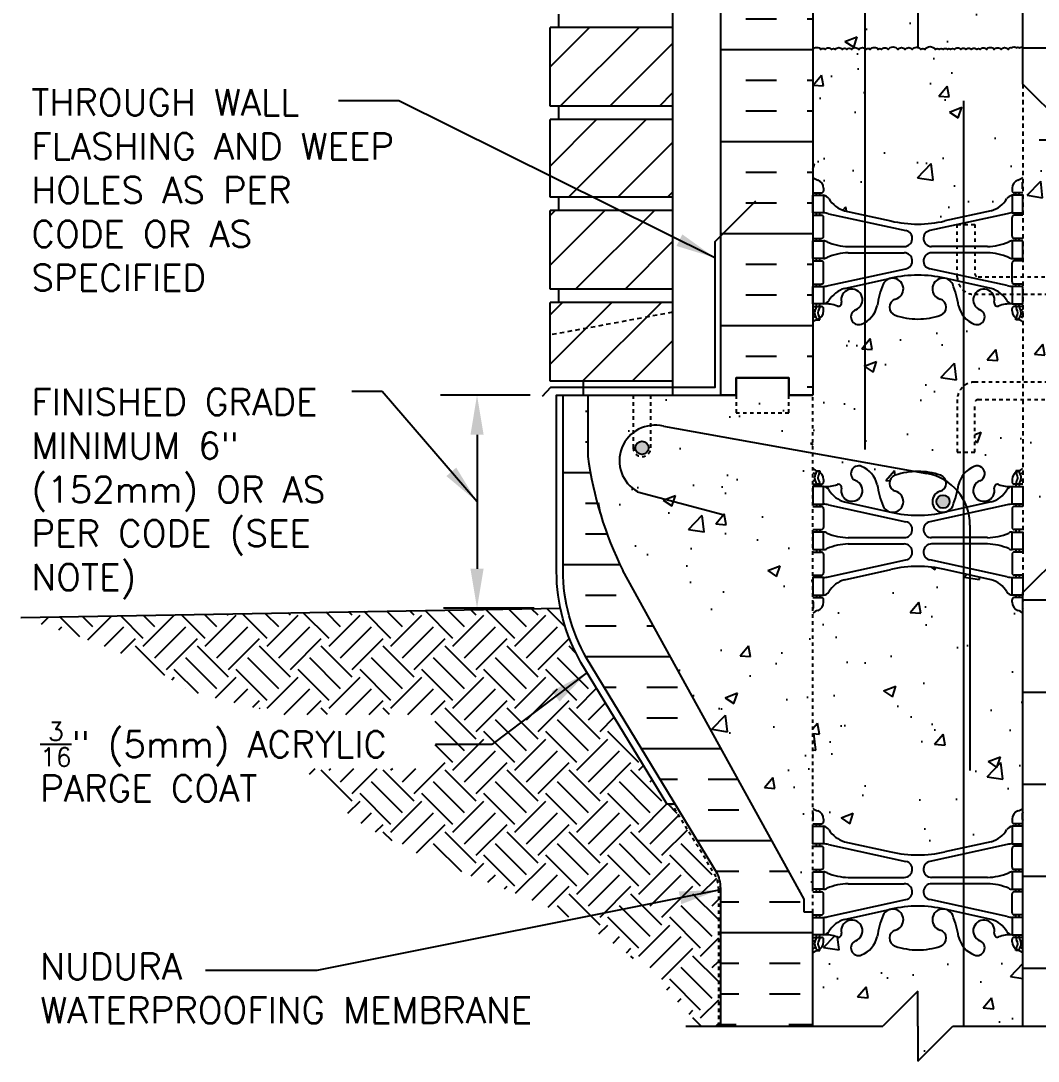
# Model space of a CAD drawing. Header units: inches. Extents: x 112.5 to 171.6, y -23.4 to 65.9.
# Drawn here: x 112.52 to 141.56, y 4.73 to 34.42 of the extents above; entities that cross this region are included whole.
import ezdxf

# ---------------------------------------------------------------- set-up
doc = ezdxf.new("R2010")
doc.units = ezdxf.units.IN
doc.header["$LTSCALE"] = 0.5
doc.header["$MEASUREMENT"] = 0
for name, pattern in [('DASHED2', [0.375, 0.25, -0.125]), ('DASHEDX2', [1.5, 1, -0.5]), ('HIDDEN2', [0.1875, 0.125, -0.0625])]:
    doc.linetypes.add(name, pattern=pattern)
for name, color, linetype in [('HATCH', 12, 'Continuous'), ('Hidden2', 12, 'HIDDEN2'), ('LINE15', 9, 'Continuous'), ('line25', 2, 'Continuous'), ('LINE3', 3, 'Continuous'), ('LINE50', 5, 'Continuous'), ('LINE9', 9, 'Continuous'), ('TEXT', 4, 'Continuous'), ('Web_Edge', 9, 'Continuous')]:
    doc.layers.add(name, color=color, linetype=linetype)
doc.styles.add('DIM', font='romans.shx', dxfattribs={"width": 0.7})
doc.styles.add('ROMANS', font='romans.shx', dxfattribs={"height": 1.125})
doc.dimstyles.new('ext_12', dxfattribs={"dimscale": 12, "dimtxt": 0.09375, "dimasz": 0.09375, "dimexe": 0.09375, "dimexo": 0.0625, "dimgap": 0.0625, "dimtad": 1, "dimdec": 1, "dimzin": 3, "dimdsep": 46, "dimlunit": 4, "dimtxsty": 'DIM', "dimcen": 0.09, "dimdle": 0.09375, "dimclrt": 4, "dimadec": 0, "dimazin": 0, "dimtfac": 1, "dimtdec": 1, "dimtmove": 2, "dimatfit": 3, "dimfxl": 1, "dimfrac": 2, "dimtolj": 1, "dimtzin": 0, "dimarcsym": 0})

msp = doc.modelspace()

# ---------------------------------------------------------------- hatches: boundary and pattern name
at = {"layer": 'HATCH', "linetype": 'Continuous'}
h = msp.add_hatch(dxfattribs=at)
h.set_pattern_fill('AR-CONC', color=256, scale=0.5)
h.paths.add_polyline_path([(138.121, 58.734), (138.121, 59.028), (137.121, 58.028), (135.121, 58.028), (135.121, 57.645, 0.064398), (135.231, 57.579), (135.321, 57.579), (135.321, 57.538, -0.249069), (135.431, 57.331), (135.431, 57.263, -0.414214), (135.369, 57.201), (135.321, 57.201), (135.321, 57.131), (135.426, 57.131, 0.10046), (135.82, 57.188, -0.601435), (135.94, 57.083, 2.182095), (136.35, 57.296, -1), (136.513, 57.704, -0.24438), (136.962, 57.184, 0.053157), (137.127, 56.569, 0.223253), (137.328, 56.405), (137.347, 56.4, 0.955472), (137.486, 56.994, -0.735593), (137.473, 57.452, -0.082755), (138.121, 57.56)])
h.paths.add_polyline_path([(137.59, 56.7, -1), (137.215, 56.7, -1)], flags=16)
h.paths.add_polyline_path([(140.921, 57.538), (140.921, 57.579), (141.011, 57.579, 0.064398), (141.121, 57.645), (141.121, 58.028), (139.121, 58.028), (138.596, 57.503, -0.022674), (138.77, 57.452, -0.735593), (138.757, 56.994, 0.955472), (138.896, 56.4), (138.915, 56.405, 0.223253), (139.115, 56.569, 0.053157), (139.281, 57.184, -0.24438), (139.73, 57.704, -1), (139.893, 57.296, 2.182095), (140.303, 57.083, -0.601435), (140.423, 57.188, 0.10046), (140.816, 57.131), (140.921, 57.131), (140.921, 57.201), (140.874, 57.201, -0.414214), (140.811, 57.263), (140.811, 57.331, -0.249069)])
h.paths.add_polyline_path([(141.121, 53.516, 0.082415), (140.978, 53.595, -0.317837), (140.811, 53.831), (140.811, 53.898, -0.414214), (140.874, 53.961), (140.921, 53.961), (140.921, 54.031), (140.816, 54.031, -0.188973), (140.661, 54.125, 0.196323), (140.211, 54.472), (138.89, 54.762, 0.057795), (138.121, 54.851), (138.121, 46.618, 0.057795), (138.89, 46.707), (140.211, 46.997, 0.196323), (140.661, 47.343, -0.188973), (140.816, 47.438), (140.921, 47.438), (140.921, 47.508), (140.874, 47.508, -0.414214), (140.811, 47.571), (140.811, 47.638, -0.317837), (140.978, 47.874, 0.082415), (141.121, 47.953)])
h.paths.add_polyline_path([(138.121, 54.851, 0.057795), (137.353, 54.762), (136.614, 54.6), (136.614, 46.869), (137.353, 46.707, 0.057795), (138.121, 46.618)])
h.paths.add_polyline_path([(136.614, 54.6), (136.031, 54.472, 0.196323), (135.582, 54.125, -0.188973), (135.426, 54.031), (135.321, 54.031), (135.321, 53.961), (135.369, 53.961, -0.414214), (135.431, 53.898), (135.431, 53.831, -0.317837), (135.265, 53.595, 0.082415), (135.121, 53.516), (135.121, 47.953, 0.082415), (135.265, 47.874, -0.317837), (135.431, 47.638), (135.431, 47.571, -0.414214), (135.369, 47.508), (135.321, 47.508), (135.321, 47.438), (135.426, 47.438, -0.188973), (135.582, 47.343, 0.196323), (136.031, 46.997), (136.614, 46.869)])
h.paths.add_polyline_path([(136.614, 43.814, -0.037748), (136.513, 43.765, -1), (136.35, 44.173, 2.182095), (135.94, 44.386, -0.601435), (135.82, 44.281, 0.10046), (135.426, 44.338), (135.321, 44.338), (135.321, 44.268), (135.369, 44.268, -0.414214), (135.431, 44.206), (135.431, 44.138, -0.249069), (135.321, 43.931), (135.321, 43.889), (135.231, 43.889, 0.064398), (135.121, 43.823), (135.121, 41.734), (135.121, 39.984), (136.614, 39.984)])
h.paths.add_polyline_path([(138.121, 43.909, -0.082755), (137.473, 44.017, -0.735593), (137.486, 44.475, 0.955472), (137.347, 45.069), (137.328, 45.064, 0.223253), (137.127, 44.899, 0.053157), (136.962, 44.285, -0.204743), (136.614, 43.814), (136.614, 39.984), (137.038, 39.984), (138.121, 39.984)])
h.paths.add_polyline_path([(141.121, 41.734), (141.121, 43.823, 0.064398), (141.011, 43.889), (140.921, 43.889), (140.921, 43.931, -0.249069), (140.811, 44.138), (140.811, 44.206, -0.414214), (140.874, 44.268), (140.921, 44.268), (140.921, 44.338), (140.816, 44.338, 0.10046), (140.423, 44.281, -0.601435), (140.303, 44.386, 2.182095), (139.893, 44.173, -1), (139.73, 43.765, -0.24438), (139.281, 44.285, 0.053157), (139.115, 44.899, 0.223253), (138.915, 45.064), (138.896, 45.069, 0.955472), (138.757, 44.475, -0.735593), (138.77, 44.017, -0.082755), (138.121, 43.909), (138.121, 39.56, -0.082755), (138.77, 39.452, -0.735593), (138.757, 38.994, 0.955472), (138.896, 38.4), (138.915, 38.405, 0.223253), (139.115, 38.569, 0.053157), (139.281, 39.184, -0.24438), (139.73, 39.704, -1), (139.893, 39.296, 2.182095), (140.303, 39.083, -0.601435), (140.423, 39.188, 0.10046), (140.816, 39.131), (140.921, 39.131), (140.921, 39.201), (140.874, 39.201, -0.414214), (140.811, 39.263), (140.811, 39.331, -0.249069), (140.921, 39.538), (140.921, 39.579), (141.011, 39.579, 0.064398), (141.121, 39.645)])
h.paths.add_polyline_path([(139.027, 38.7, -1), (138.652, 38.7, -1)], flags=16)
h.paths.add_polyline_path([(138.121, 39.984), (137.038, 39.984), (136.614, 39.984), (136.614, 39.655, -0.204743), (136.962, 39.184, 0.053157), (137.127, 38.569, 1.553132), (137.486, 38.994, -0.735593), (137.473, 39.452, -0.082755), (138.121, 39.56)])
h.paths.add_polyline_path([(136.513, 39.704, -0.037748), (136.614, 39.655), (136.614, 39.984), (135.121, 39.984), (135.121, 39.645, 0.064398), (135.231, 39.579), (135.321, 39.579), (135.321, 39.538, -0.249069), (135.431, 39.331), (135.431, 39.263, -0.414214), (135.369, 39.201), (135.321, 39.201), (135.321, 39.131), (135.426, 39.131, 0.10046), (135.82, 39.188, -0.601435), (135.94, 39.083, 2.182095), (136.35, 39.296, -1)])
h.paths.add_polyline_path([(136.614, 36.6), (136.031, 36.472, 0.196323), (135.582, 36.125, -0.188973), (135.426, 36.031), (135.321, 36.031), (135.321, 35.961), (135.369, 35.961, -0.414214), (135.431, 35.898), (135.431, 35.831, -0.317837), (135.265, 35.595, 0.082415), (135.121, 35.516), (135.121, 33.6, -0.520567), (135.352, 33.6, -0.520567), (135.473, 33.6, -0.520567), (135.657, 33.6, -0.520567), (135.761, 33.6, -0.520567), (135.971, 33.6, -0.520567), (136.097, 33.6, -0.520567), (136.223, 33.6, -0.520567), (136.433, 33.6, -0.421442), (136.614, 33.63)])
h.paths.add_polyline_path([(138.121, 36.851, 0.057795), (137.353, 36.762), (136.614, 36.6), (136.614, 33.63, -0.081291), (136.643, 33.6, -0.520567), (136.764, 33.6, -0.520567), (136.989, 33.6, -0.520567), (137.084, 33.6, -0.520567), (137.272, 33.6, -0.520567), (137.551, 33.6, -0.520567), (137.76, 33.6, -0.520567), (137.96, 33.6, -0.314246), (138.121, 33.659)])
h.paths.add_polyline_path([(141.121, 35.516, 0.082415), (140.978, 35.595, -0.317837), (140.811, 35.831), (140.811, 35.898, -0.414214), (140.874, 35.961), (140.921, 35.961), (140.921, 36.031), (140.816, 36.031, -0.188973), (140.661, 36.125, 0.196323), (140.211, 36.472), (138.89, 36.762, 0.057795), (138.121, 36.851), (138.121, 33.659, -0.177315), (138.206, 33.6, -0.520567), (138.316, 33.6, -0.520567), (138.623, 33.6, -0.520567), (138.728, 33.6, -0.520567), (138.843, 33.6, -0.520567), (138.964, 33.6, -0.520567), (139.053, 33.6, -0.520567), (139.168, 33.6, -0.520567), (139.347, 33.6, -0.520567), (139.494, 33.6, -0.520567), (139.646, 33.6, -0.520567), (139.803, 33.6, -0.520567), (139.903, 33.6, -0.520567), (140.081, 33.6, -0.520567), (140.302, 33.6, -0.520567), (140.496, 33.6, -0.520567), (140.7, 33.6, -0.520567), (140.8, 33.642, -0.520567), (140.931, 33.642, -0.520567), (141.02, 33.642, -0.439264), (141.121, 33.642)])
h.paths.add_polyline_path([(141.121, 33.642, 0.439264), (141.02, 33.642, 0.520567), (140.931, 33.642, 0.520567), (140.8, 33.642, 0.520567), (140.7, 33.6, 0.520567), (140.496, 33.6, 0.520567), (140.302, 33.6, 0.520567), (140.081, 33.6, 0.520567), (139.903, 33.6, 0.520567), (139.803, 33.6, 0.520567), (139.646, 33.6, 0.520567), (139.494, 33.6, 0.520567), (139.347, 33.6, 0.520567), (139.168, 33.6, 0.520567), (139.053, 33.6, 0.520567), (138.964, 33.6, 0.520567), (138.843, 33.6, 0.520567), (138.728, 33.6, 0.520567), (138.623, 33.6, 0.520567), (138.316, 33.6, 0.520567), (138.206, 33.6, 0.177315), (138.121, 33.659, 0.314246), (137.96, 33.6, 0.520567), (137.76, 33.6, 0.520567), (137.551, 33.6, 0.520567), (137.272, 33.6, 0.520567), (137.084, 33.6, 0.520567), (136.989, 33.6, 0.520567), (136.764, 33.6, 0.520567), (136.643, 33.6, 0.081291), (136.614, 33.63), (136.614, 28.869), (137.353, 28.707, 0.057795), (138.121, 28.618, 0.057795), (138.89, 28.707), (140.211, 28.997, 0.196323), (140.661, 29.343, -0.188973), (140.816, 29.438), (140.921, 29.438), (140.921, 29.508), (140.874, 29.508, -0.414214), (140.811, 29.571), (140.811, 29.638, -0.317837), (140.978, 29.874, 0.082415), (141.121, 29.953), (141.121, 32.609)])
h.paths.add_polyline_path([(136.614, 33.63, 0.421442), (136.433, 33.6, 0.520567), (136.223, 33.6, 0.520567), (136.097, 33.6, 0.520567), (135.971, 33.6, 0.520567), (135.761, 33.6, 0.520567), (135.657, 33.6, 0.520567), (135.473, 33.6, 0.520567), (135.352, 33.6, 0.520567), (135.121, 33.6), (135.121, 29.953, 0.082415), (135.265, 29.874, -0.317837), (135.431, 29.638), (135.431, 29.571, -0.414214), (135.369, 29.508), (135.321, 29.508), (135.321, 29.438), (135.426, 29.438, -0.188973), (135.582, 29.343, 0.196323), (136.031, 28.997), (136.614, 28.869)])
h.paths.add_polyline_path([(136.513, 25.765, -1), (136.35, 26.173, 2.182095), (135.94, 26.386, -0.601435), (135.82, 26.281, 0.10046), (135.426, 26.338), (135.321, 26.338), (135.321, 26.268), (135.369, 26.268, -0.414214), (135.431, 26.206), (135.431, 26.138, -0.249069), (135.321, 25.931), (135.321, 25.889), (135.231, 25.889, 0.064398), (135.121, 25.823), (135.121, 23.734), (135.121, 22.087), (138.078, 21.559, -0.005438), (138.121, 21.56, -0.082755), (138.77, 21.452, -0.246308), (138.923, 21.29, -0.072185), (139.248, 21.006, 0.015033), (139.281, 21.184, -0.110434), (139.423, 21.476), (139.423, 22.109), (139.246, 22.109), (139.246, 23.609, -0.220411), (139.423, 23.991), (139.423, 25.993, -0.110434), (139.281, 26.285, 0.053157), (139.115, 26.899, 0.223253), (138.915, 27.064), (138.896, 27.069, 0.955472), (138.757, 26.475, -0.735593), (138.77, 26.017, -0.082755), (138.121, 25.909, -0.082755), (137.473, 26.017, -0.735593), (137.486, 26.475, 0.955472), (137.347, 27.069), (137.328, 27.064, 0.223253), (137.127, 26.899, 0.053157), (136.962, 26.285, -0.24438)])
h.paths.add_polyline_path([(141.121, 25.823, 0.064398), (141.011, 25.889), (140.921, 25.889), (140.921, 25.931, -0.249069), (140.811, 26.138), (140.811, 26.206, -0.414214), (140.874, 26.268), (140.921, 26.268), (140.921, 26.338), (140.816, 26.338, 0.10046), (140.423, 26.281, -0.601435), (140.303, 26.386, 0.191974), (140.27, 26.609), (139.743, 26.609, 0.45754), (139.893, 26.173, -1), (139.73, 25.765, -0.130426), (139.423, 25.993), (139.423, 23.991, -0.177589), (139.746, 24.109), (141.121, 24.109)])
h.paths.add_polyline_path([(141.121, 23.609), (139.846, 23.609, 0.414214), (139.746, 23.509), (139.746, 22.109), (139.423, 22.109), (139.423, 21.476, -0.130426), (139.73, 21.704, -1), (139.893, 21.296, 2.182095), (140.303, 21.083, -0.601435), (140.423, 21.188, 0.10046), (140.816, 21.131), (140.921, 21.131), (140.921, 21.201), (140.874, 21.201, -0.414214), (140.811, 21.263), (140.811, 21.331, -0.249069), (140.921, 21.538), (140.921, 21.579), (141.011, 21.579, 0.064398), (141.121, 21.645)])
h.paths.add_polyline_path([(139.248, 21.006, 0.072185), (138.923, 21.29, -0.414233), (138.757, 20.994, 0.955472), (138.896, 20.4), (138.915, 20.405, 0.223253), (139.115, 20.569, 0.038093)])
h.paths.add_polyline_path([(139.027, 20.7, -1), (138.652, 20.7, -1)], flags=16)
h.paths.add_polyline_path([(137.473, 21.452, -0.077283), (138.078, 21.559), (135.121, 22.087), (135.121, 21.645, 0.064398), (135.231, 21.579), (135.321, 21.579), (135.321, 21.538, -0.249069), (135.431, 21.331), (135.431, 21.263, -0.414214), (135.369, 21.201), (135.321, 21.201), (135.321, 21.131), (135.426, 21.131, 0.10046), (135.82, 21.188, -0.601435), (135.94, 21.083, 2.182095), (136.35, 21.296, -1), (136.513, 21.704, -0.24438), (136.962, 21.184, 0.053157), (137.127, 20.569, 0.223253), (137.328, 20.405), (137.347, 20.4, 0.955472), (137.486, 20.994, -0.735593)])
h.paths.add_polyline_path([(139.423, 18.645), (138.89, 18.762, 0.057795), (138.121, 18.851, 0.057795), (137.353, 18.762), (136.031, 18.472, 0.196323), (135.582, 18.125, -0.188973), (135.426, 18.031), (135.321, 18.031), (135.321, 17.961), (135.369, 17.961, -0.414214), (135.431, 17.898), (135.431, 17.831, -0.317837), (135.265, 17.595, 0.082415), (135.121, 17.516), (135.121, 11.953, 0.082415), (135.265, 11.874, -0.317837), (135.431, 11.638), (135.431, 11.571, -0.414214), (135.369, 11.508), (135.321, 11.508), (135.321, 11.438), (135.426, 11.438, -0.188973), (135.582, 11.343, 0.196323), (136.031, 10.997), (137.353, 10.707, 0.057795), (138.121, 10.618, 0.057795), (138.89, 10.707), (139.423, 10.824)])
h.paths.add_polyline_path([(141.121, 17.516, 0.082415), (140.978, 17.595, -0.317837), (140.811, 17.831), (140.811, 17.898, -0.414214), (140.874, 17.961), (140.921, 17.961), (140.921, 18.031), (140.816, 18.031, -0.188973), (140.661, 18.125, 0.196323), (140.211, 18.472), (139.423, 18.645), (139.423, 10.824), (140.211, 10.997, 0.196323), (140.661, 11.343, -0.188973), (140.816, 11.438), (140.921, 11.438), (140.921, 11.508), (140.874, 11.508, -0.414214), (140.811, 11.571), (140.811, 11.638, -0.317837), (140.978, 11.874, 0.082415), (141.121, 11.953)])
h.paths.add_polyline_path([(139.423, 7.993, -0.110434), (139.281, 8.285, 0.053157), (139.115, 8.899, 0.223253), (138.915, 9.064), (138.896, 9.069, 0.955472), (138.757, 8.475, -0.735593), (138.77, 8.017, -0.082755), (138.121, 7.909, -0.082755), (137.473, 8.017, -0.735593), (137.486, 8.475, 0.955472), (137.347, 9.069), (137.328, 9.064, 0.223253), (137.127, 8.899, 0.053157), (136.962, 8.285, -0.24438), (136.513, 7.765, -1), (136.35, 8.173, 2.182095), (135.94, 8.386, -0.601435), (135.82, 8.281, 0.10046), (135.426, 8.338), (135.321, 8.338), (135.321, 8.268), (135.369, 8.268, -0.414214), (135.431, 8.206), (135.431, 8.138, -0.249069), (135.321, 7.931), (135.321, 7.889), (135.231, 7.889, 0.064398), (135.121, 7.823), (135.121, 5.734), (137.121, 5.734), (138.121, 6.734), (138.121, 5.734), (138.121, 4.734), (139.121, 5.734), (139.423, 5.734)])
h.paths.add_polyline_path([(141.121, 7.823, 0.064398), (141.011, 7.889), (140.921, 7.889), (140.921, 7.931, -0.249069), (140.811, 8.138), (140.811, 8.206, -0.414214), (140.874, 8.268), (140.921, 8.268), (140.921, 8.338), (140.816, 8.338, 0.10046), (140.423, 8.281, -0.601435), (140.303, 8.386, 2.182095), (139.893, 8.173, -1), (139.73, 7.765, -0.130426), (139.423, 7.993), (139.423, 5.734), (141.121, 5.734)])
at = {"layer": 'HATCH'}
h = msp.add_hatch(dxfattribs=at)
h.set_pattern_fill('INSUL', color=256, scale=7, style=0)
h.set_pattern_definition([(0, (-2791.0402, -373.275), (0, 2.625), []), (0, (-2791.0402, -372.4), (0, 2.625), [0.875, -0.875]), (0, (-2791.0402, -371.525), (0, 2.625), [0.875, -0.875])])
h.paths.add_polyline_path([(132.496, 23.734), (132.934, 23.734), (132.934, 24.234), (134.434, 24.234), (134.434, 23.734), (135.121, 23.734), (135.121, 41.734), (134.434, 41.734), (134.434, 42.234), (132.934, 42.234), (132.934, 41.734), (132.496, 41.734)])
h = msp.add_hatch(dxfattribs=at)
h.set_pattern_fill('INSUL', color=256, scale=7, style=0)
h.set_pattern_definition([(0, (21.2317, -8.359), (0, 2.625), []), (0, (21.2317, -7.484), (0, 2.625), [0.875, -0.875]), (0, (21.2317, -6.609), (0, 2.625), [0.875, -0.875])])
h.paths.add_polyline_path([(143.746, 41.734), (143.309, 41.734), (143.309, 41.234), (141.809, 41.234), (141.809, 41.734), (141.121, 41.734), (141.121, 31.484), (143.746, 28.859), (143.746, 29.984)])
h.paths.add_polyline_path([(143.746, 20.734), (141.121, 18.109), (141.121, 5.734), (143.746, 5.734)])
h = msp.add_hatch(dxfattribs=at)
h.set_pattern_fill('AR-CONC', color=256, scale=0.5, style=0)
h.set_pattern_definition([(50, (7.6974, -129.9048), (3.5863, -0.31376), [0.375, -4.125]), (355, (7.6974, -129.9048), (-0.693757, 3.76096), [0.3, -3.3]), (100.4514, (7.9962, -129.931), (2.892547, 3.4472), [0.3187, -3.50571]), (46.1842, (7.6974, -128.905), (5.336205, -0.827595), [0.5625, -6.1875]), (96.6356, (8.142, -128.974), (4.67331, 4.87059), [0.47805, -5.25856]), (351.1842, (7.6974, -128.905), (4.67331, 4.8706), [0.45, -4.95]), (21, (8.1974, -129.1548), (2.984535, -2.013094), [0.375, -4.125]), (326, (8.1974, -129.1548), (1.216577, 3.62575), [0.3, -3.3]), (71.4514, (8.446, -129.3226), (4.201113, 1.61265), [0.3187, -3.50571]), (37.5, (7.6974, -129.9048), (0.060799, 1.664469), [0, -3.26, 0, -3.35, 0, -3.3125]), (7.5, (7.6974, -129.9048), (1.315348, 1.972059), [0, -1.91, 0, -3.185, 0, -1.2625]), (327.5, (6.5824, -129.9048), (2.669112, -0.112774), [0, -1.25, 0, -3.9, 0, -5.175]), (317.5, (6.0824, -129.9048), (2.91593, 0.500525), [0, -1.625, 0, -2.59, 0, -3.675])])
h.paths.add_polyline_path([(143.746, 27.422), (141.121, 27.422), (141.121, 23.297), (143.746, 23.297)])
h.paths.add_polyline_path([(143.746, 21.859), (143.746, 22.797), (141.121, 22.797), (141.121, 19.234)])
h.paths.add_polyline_path([(141.121, 31.484), (141.121, 27.922), (143.746, 27.922), (143.746, 28.859)])
h = msp.add_hatch(dxfattribs=at)
h.set_pattern_fill('INSUL', color=256, scale=7, style=0)
h.set_pattern_definition([(0, (-2867.3693, -416.8478), (0, 2.625), []), (0, (-2867.3693, -415.9728), (0, 2.625), [0.875, -0.875]), (0, (-2867.3693, -415.0978), (0, 2.625), [0.875, -0.875])])
h.paths.add_polyline_path([(129.696, 18.734, -0.079579), (128.696, 21.984), (128.696, 23.734), (127.996, 23.734), (127.996, 18.734, 0.131652), (128.666, 16.234), (132.404, 10.084, -0.10438), (132.496, 9.609), (132.496, 5.734), (132.934, 5.734), (132.934, 6.234), (134.434, 6.234), (134.434, 5.734), (135.121, 5.734), (135.121, 8.984), (134.871, 8.984), (134.871, 9.359)])
h = msp.add_hatch(dxfattribs=at)
h.set_pattern_fill('AR-CONC', color=256, scale=0.5, style=0)
h.set_pattern_definition([(50, (-2867.3693, -416.8478), (3.586301, -0.3137607), [0.375, -4.125]), (355, (-2867.3693, -416.848), (-0.6937567, 3.7609607), [0.3, -3.3]), (100.4514, (-2867.0705, -416.874), (2.892547, 3.4471977), [0.318701, -3.5057106]), (46.1842, (-2867.3693, -415.848), (5.336205, -0.827595), [0.5625, -6.1875]), (96.6356, (-2866.9247, -415.917), (4.6733135, 4.870589), [0.478051, -5.258565]), (351.1842, (-2867.3693, -415.848), (4.67331, 4.870593), [0.45, -4.95]), (21, (-2866.8693, -416.0978), (2.9845353, -2.0130945), [0.375, -4.125]), (326, (-2866.8693, -416.098), (1.2165767, 3.6257502), [0.3, -3.3]), (71.4514, (-2866.6206, -416.2656), (4.201113, 1.6126525), [0.318701, -3.5057106]), (37.5, (-2867.3693, -416.8478), (0.0607993, 1.66446927), [0, -3.26, 0, -3.35, 0, -3.3125]), (7.5, (-2867.3693, -416.8478), (1.3153477, 1.9720586), [0, -1.91, 0, -3.185, 0, -1.2625]), (327.5, (-2868.4843, -416.8478), (2.6691122, -0.11277436), [0, -1.25, 0, -3.9, 0, -5.175]), (317.5, (-2868.9843, -416.8478), (2.9159308, 0.500525), [0, -1.625, 0, -2.59, 0, -3.675])])
h.paths.add_polyline_path([(134.871, 9.359), (134.871, 8.984), (135.121, 8.984), (135.121, 23.734), (130.496, 23.734), (130.496, 22.234, -1), (129.996, 22.234), (129.996, 23.734), (128.696, 23.734), (128.696, 21.984, 0.079579), (129.696, 18.734)])
h = msp.add_hatch(dxfattribs=at)
h.set_pattern_fill('EARTH', color=256, scale=5, angle=45, style=0)
edge = h.paths.add_edge_path()
edge.add_spline(control_points=[(120.625, 13.087), (121.545, 11.97), (124.262, 10.078), (128.79, 9.233), (131.231, 6.481), (131.894, 5.734)], knot_values=[0, 0, 0, 0, 1.96074, 9.898371, 12.854753, 12.854753, 12.854753, 12.854753], degree=3, periodic=0)
edge.add_line((131.894, 5.734), (132.436, 5.734))
edge.add_line((132.436, 5.734), (132.436, 9.617))
edge.add_arc((131.484, 9.634), 0.952, 358.9548, 381.9741)
edge.add_line((132.367, 9.991), (131.099, 12.077))
edge.add_line((131.099, 12.077), (130.956, 12.077))
edge.add_line((130.956, 12.077), (128.505, 16.109))
edge.add_arc((132.996, 18.705), 5.187, 191.6439, 210.0236, ccw=False)
edge.add_line((127.916, 17.658), (112.516, 17.389))
edge.add_spline(control_points=[(112.516, 17.389), (113.791, 16.989), (115.491, 16.455), (116.971, 15.532), (117.331, 15.285)], knot_values=[17.541452, 17.541452, 17.541452, 17.541452, 21.506195, 22.826916, 22.826916, 22.826916, 22.826916], degree=3, periodic=0)
edge.add_line((117.331, 15.285), (119.987, 14.627))
edge.add_line((119.987, 14.627), (124.347, 14.627))
edge.add_line((124.347, 14.627), (124.347, 13.087))
edge.add_line((124.347, 13.087), (120.625, 13.087))
at = {"layer": 'LINE3'}
for points in [[(130.434, 22.234, 1), (130.059, 22.234, 1)], [(139.027, 20.7, 1), (138.652, 20.7, 1)]]:
    msp.add_hatch(color=256, dxfattribs=at).paths.add_polyline_path(points)

# ---------------------------------------------------------------- linework, layer by layer
at = {"layer": 'HATCH'}
for p, q in [((127.621, 33.102), (128.749, 34.23)), ((127.913, 31.98), (130.163, 34.23)), ((129.327, 31.98), (131.121, 33.774)), ((130.742, 31.98), (131.121, 32.36)), ((127.621, 30.274), (128.952, 31.605)), ((128.146, 29.384), (130.367, 31.605)), ((129.561, 29.384), (131.121, 30.945)), ((130.975, 29.384), (131.121, 29.531)), ((127.621, 28.86), (127.771, 29.009)), ((127.621, 27.445), (129.186, 29.009)), ((128.35, 26.759), (130.6, 29.009)), ((129.764, 26.759), (131.121, 28.117)), ((127.621, 26.031), (127.975, 26.384)), ((127.621, 24.617), (129.389, 26.384)), ((128.553, 24.134), (130.803, 26.384)), ((129.967, 24.134), (131.121, 25.288)), ((131.252, 11.805), (130.981, 12.077))]:
    msp.add_line(p, q, dxfattribs=at)
msp.add_lwpolyline([(135.121, 33.6, -0.520567), (135.352, 33.6, -0.520567), (135.473, 33.6, -0.520567), (135.657, 33.6, -0.520567), (135.761, 33.6, -0.520567), (135.971, 33.6, -0.520567), (136.097, 33.6, -0.520567), (136.223, 33.6, -0.520567), (136.433, 33.6, -0.520567), (136.643, 33.6, -0.520567), (136.764, 33.6, -0.520567), (136.989, 33.6, -0.520567), (137.084, 33.6, -0.520567), (137.272, 33.6, -0.520567), (137.551, 33.6, -0.520567), (137.76, 33.6, -0.520567), (137.96, 33.6, -0.520567), (138.206, 33.6, -0.520567), (138.316, 33.6, -0.520567), (138.623, 33.6, -0.520567), (138.728, 33.6, -0.520567), (138.843, 33.6, -0.520567), (138.964, 33.6, -0.520567), (139.053, 33.6, -0.520567), (139.168, 33.6, -0.520567), (139.347, 33.6, -0.520567), (139.494, 33.6, -0.520567), (139.646, 33.6, -0.520567), (139.803, 33.6, -0.520567), (139.903, 33.6, -0.520567), (140.081, 33.6, -0.520567), (140.302, 33.6, -0.520567), (140.496, 33.6, -0.520567), (140.7, 33.6, -0.520567), (140.8, 33.642, -0.520567), (140.931, 33.642, -0.520567), (141.02, 33.642, -0.439264), (141.121, 33.642)], format="xyb", dxfattribs=at)
at = {"layer": 'Hidden2'}
for p, q in [((128.696, 23.734), (129.996, 23.734)), ((129.996, 23.734), (129.996, 22.234)), ((130.496, 22.234), (130.496, 23.734)), ((130.496, 23.734), (132.496, 23.734)), ((135.121, 8.984), (135.121, 23.734))]:
    msp.add_line(p, q, dxfattribs=at)
at = {"layer": 'Hidden2', "color": 9}
for p, q in [((128.696, 23.734), (129.996, 23.734)), ((130.496, 23.734), (132.496, 23.734))]:
    msp.add_line(p, q, dxfattribs=at)
at = {"layer": 'Hidden2'}
msp.add_lwpolyline([(132.496, 23.734), (132.934, 23.734), (132.934, 24.234), (134.434, 24.234), (134.434, 23.734), (135.121, 23.734)], dxfattribs=at)
msp.add_arc((130.246, 22.234), 0.25, 180, 0, dxfattribs=at)
at = {"layer": 'LINE15', "linetype": 'HIDDEN2'}
for points in [[(145.246, 26.609), (139.746, 26.609, -0.414214), (139.246, 27.109), (139.246, 28.609), (139.746, 28.609), (139.746, 27.209, 0.414214), (139.846, 27.109), (145.246, 27.109)], [(145.246, 24.109), (139.746, 24.109, 0.414214), (139.246, 23.609), (139.246, 22.109), (139.746, 22.109), (139.746, 23.509, -0.414214), (139.846, 23.609), (145.246, 23.609)]]:
    msp.add_lwpolyline(points, format="xyb", dxfattribs=at)
at = {"layer": 'line25'}
for p, q in [((131.121, 58.028), (131.121, 23.759)), ((135.121, 41.734), (135.121, 23.734)), ((141.121, 32.609), (141.121, 41.734)), ((127.871, 34.23), (127.871, 34.605)), ((127.621, 31.98), (127.621, 34.23)), ((131.121, 34.23), (127.621, 34.23)), ((143.746, 29.984), (141.121, 32.609)), ((131.121, 31.98), (127.621, 31.98)), ((127.871, 31.605), (127.871, 31.98)), ((127.621, 29.384), (127.621, 31.605)), ((131.121, 31.605), (127.621, 31.605)), ((131.121, 29.384), (127.621, 29.384)), ((127.871, 29.009), (127.871, 29.384)), ((127.621, 26.759), (127.621, 29.009)), ((131.121, 29.009), (127.621, 29.009)), ((131.121, 26.759), (127.621, 26.759)), ((127.871, 26.384), (127.871, 26.759)), ((127.621, 24.134), (127.621, 26.384)), ((131.121, 26.384), (127.621, 26.384)), ((131.121, 24.134), (127.621, 24.134)), ((128.571, 24.134), (128.571, 23.759)), ((128.696, 23.734), (128.696, 21.984)), ((143.746, 20.734), (141.121, 18.109)), ((134.871, 9.359), (129.696, 18.734)), ((141.121, 5.734), (141.121, 18.109)), ((134.871, 8.984), (134.871, 9.359)), ((135.121, 8.984), (134.871, 8.984)), ((135.121, 5.734), (135.121, 8.984))]:
    msp.add_line(p, q, dxfattribs=at)
msp.add_arc((139.342, 23.481), 10.75, 188.0028, 206.2026, dxfattribs=at)
at = {"layer": 'LINE3'}
for p, q in [((138.121, 58.734), (138.121, 33.659)), ((136.614, 22.185), (136.614, 56.072)), ((139.423, 32.138), (139.423, 5.734)), ((130.857, 22.849), (138.38, 21.506)), ((130.12, 20.983), (132.553, 20.331)), ((139.609, 20.03), (139.609, 13.03))]:
    msp.add_line(p, q, dxfattribs=at)
for centre in [(130.246, 22.234), (138.84, 20.7)]:
    msp.add_circle(centre, 0.188, dxfattribs=at)
for centre, radius, start, end in [((130.615, 21.866), 1.012, 76.184, 240.6907), ((138.109, 20.03), 1.5, 360, 79.5785)]:
    msp.add_arc(centre, radius, start, end, dxfattribs=at)
at = {"layer": 'LINE50'}
for p, q in [((132.496, 23.734), (132.496, 41.734)), ((112.516, 17.389), (127.916, 17.658))]:
    msp.add_line(p, q, dxfattribs=at)
for points in [[(132.496, 23.734), (132.934, 23.734), (132.934, 24.234), (134.434, 24.234), (134.434, 23.734), (135.121, 23.734)], [(135.121, 23.734), (134.434, 23.734), (134.434, 24.234), (132.934, 24.234), (132.934, 23.734), (132.496, 23.734)]]:
    msp.add_lwpolyline(points, dxfattribs=at)
msp.add_lwpolyline([(132.496, 5.734), (132.496, 9.609, 0.10438), (132.404, 10.084), (128.666, 16.234, -0.131652), (127.996, 18.734), (127.996, 23.734), (128.696, 23.734)], format="xyb", dxfattribs=at)
at = {"layer": 'LINE9', "linetype": 'DASHED2'}
for p, q in [((141.121, 32.609), (141.121, 18.109)), ((131.121, 26.1), (127.621, 25.452))]:
    msp.add_line(p, q, dxfattribs=at)
at = {"layer": 'LINE9'}
for p, q in [((132.322, 28.109), (133.496, 29.283)), ((130.956, 12.077), (131.175, 12.077)), ((138.121, 6.734), (137.121, 5.734)), ((138.121, 5.734), (138.121, 6.734)), ((131.496, 5.734), (137.121, 5.734)), ((138.121, 4.734), (139.121, 5.734)), ((138.121, 5.734), (138.121, 4.734)), ((139.121, 5.734), (145.246, 5.734))]:
    msp.add_line(p, q, dxfattribs=at)
msp.add_lwpolyline([(132.322, 28.109), (132.322, 23.959), (127.634, 23.959), (127.396, 23.7)], dxfattribs=at)
msp.add_lwpolyline([(130.956, 12.077), (128.505, 16.109, -0.131757), (127.809, 18.705), (127.809, 23.734), (132.496, 23.734)], format="xyb", dxfattribs=at)
at = {"layer": 'LINE9', "color": 8, "linetype": 'DASHED2', "ltscale": 0.15}
msp.add_lwpolyline([(132.934, 23.734), (132.934, 23.734), (132.934, 23.234), (134.434, 23.234), (134.434, 23.734), (134.434, 23.734)], dxfattribs=at)
at = {"layer": 'LINE9', "linetype": 'DASHEDX2', "ltscale": 0.1}
msp.add_lwpolyline([(132.436, 5.734), (132.436, 9.617, 0.10078), (132.367, 9.991), (131.099, 12.077)], format="xyb", dxfattribs=at)
at = {"layer": 'TEXT'}
for p, q in [((127.059, 23.734), (124.5, 23.734)), ((125.538, 22.609), (125.538, 18.783)), ((127.166, 17.658), (124.58, 17.658))]:
    msp.add_line(p, q, dxfattribs=at)
for points in [[(125.351, 22.609), (125.726, 22.609), (125.538, 23.734)], [(125.351, 18.783), (125.726, 18.783), (125.538, 17.658)]]:
    msp.add_solid(points, dxfattribs=at)
at = {"layer": 'Web_Edge', "color": 8}
for p, q in [((135.131, 29.628), (135.131, 29.814)), ((141.111, 29.628), (141.111, 29.814)), ((135.121, 29.508), (135.369, 29.508)), ((135.231, 29.438), (135.231, 29.508)), ((135.321, 29.438), (135.321, 29.508)), ((135.431, 29.638), (135.431, 29.571)), ((140.811, 29.638), (140.811, 29.571)), ((141.121, 29.508), (140.874, 29.508)), ((140.921, 29.438), (140.921, 29.508)), ((141.011, 29.438), (141.011, 29.508)), ((135.121, 28.868), (135.369, 28.868)), ((135.231, 28.868), (135.231, 28.938)), ((135.321, 28.868), (135.321, 28.938)), ((135.431, 28.271), (135.431, 28.806)), ((135.57, 28.914), (137.782, 28.433)), ((136.031, 28.997), (137.353, 28.707)), ((140.672, 28.914), (138.461, 28.433)), ((140.211, 28.997), (138.89, 28.707)), ((140.811, 28.271), (140.811, 28.806)), ((141.121, 28.868), (140.874, 28.868)), ((140.921, 28.868), (140.921, 28.938)), ((141.011, 28.868), (141.011, 28.938)), ((135.121, 28.208), (135.369, 28.208)), ((135.231, 28.138), (135.231, 28.208)), ((135.321, 28.138), (135.321, 28.208)), ((141.121, 28.208), (140.874, 28.208)), ((140.921, 28.138), (140.921, 28.208)), ((141.011, 28.138), (141.011, 28.208)), ((136.136, 27.978), (137.732, 27.978)), ((140.107, 27.978), (138.511, 27.978)), ((135.231, 27.568), (135.231, 27.638)), ((135.321, 27.568), (135.321, 27.638)), ((136.136, 27.798), (137.732, 27.798)), ((140.107, 27.798), (138.511, 27.798)), ((140.921, 27.568), (140.921, 27.638)), ((141.011, 27.568), (141.011, 27.638)), ((135.121, 27.568), (135.369, 27.568)), ((135.431, 26.971), (135.431, 27.506)), ((135.57, 26.862), (137.782, 27.344)), ((140.672, 26.862), (138.461, 27.344)), ((140.811, 26.971), (140.811, 27.506)), ((141.121, 27.568), (140.874, 27.568)), ((136.031, 26.779), (137.353, 27.07)), ((140.211, 26.779), (138.89, 27.07)), ((135.121, 26.908), (135.369, 26.908)), ((135.231, 26.838), (135.231, 26.908)), ((135.321, 26.838), (135.321, 26.908)), ((141.121, 26.908), (140.874, 26.908)), ((140.921, 26.838), (140.921, 26.908)), ((141.011, 26.838), (141.011, 26.908)), ((135.121, 26.268), (135.369, 26.268)), ((135.121, 26.168), (135.163, 26.168)), ((135.231, 26.268), (135.231, 26.338)), ((135.321, 26.268), (135.321, 26.338)), ((135.431, 26.138), (135.431, 26.206)), ((140.811, 26.138), (140.811, 26.206)), ((141.121, 26.268), (140.874, 26.268)), ((140.921, 26.268), (140.921, 26.338)), ((141.011, 26.268), (141.011, 26.338)), ((141.121, 26.168), (141.08, 26.168)), ((135.231, 25.889), (135.321, 25.889)), ((135.321, 25.889), (135.321, 25.931)), ((140.921, 25.889), (140.921, 25.931)), ((141.011, 25.889), (140.921, 25.889))]:
    msp.add_line(p, q, dxfattribs=at)
at = {"layer": 'Web_Edge'}
for p, q in [((135.231, 21.579), (135.321, 21.579)), ((135.321, 21.579), (135.321, 21.538)), ((141.011, 21.579), (140.921, 21.579)), ((140.921, 21.579), (140.921, 21.538)), ((135.121, 21.301), (135.163, 21.301)), ((135.121, 21.201), (135.369, 21.201)), ((135.231, 21.201), (135.231, 21.131)), ((135.321, 21.201), (135.321, 21.131)), ((135.431, 21.331), (135.431, 21.263)), ((140.811, 21.331), (140.811, 21.263)), ((141.121, 21.201), (140.874, 21.201)), ((140.921, 21.201), (140.921, 21.131)), ((141.011, 21.201), (141.011, 21.131)), ((141.121, 21.301), (141.08, 21.301)), ((135.121, 20.561), (135.369, 20.561)), ((135.231, 20.631), (135.231, 20.561)), ((135.321, 20.631), (135.321, 20.561)), ((135.431, 20.498), (135.431, 19.963)), ((135.57, 20.607), (137.782, 20.125)), ((136.031, 20.69), (137.353, 20.399)), ((140.672, 20.607), (138.461, 20.125)), ((140.211, 20.69), (138.89, 20.399)), ((140.811, 20.498), (140.811, 19.963)), ((141.121, 20.561), (140.874, 20.561)), ((140.921, 20.631), (140.921, 20.561)), ((141.011, 20.631), (141.011, 20.561)), ((135.121, 19.901), (135.369, 19.901)), ((135.231, 19.901), (135.231, 19.831)), ((135.321, 19.901), (135.321, 19.831)), ((141.121, 19.901), (140.874, 19.901)), ((140.921, 19.901), (140.921, 19.831)), ((141.011, 19.901), (141.011, 19.831)), ((136.136, 19.671), (137.732, 19.671)), ((140.107, 19.671), (138.511, 19.671)), ((135.231, 19.331), (135.231, 19.261)), ((135.321, 19.331), (135.321, 19.261)), ((136.136, 19.491), (137.732, 19.491)), ((140.107, 19.491), (138.511, 19.491)), ((140.921, 19.331), (140.921, 19.261)), ((141.011, 19.331), (141.011, 19.261)), ((135.121, 19.261), (135.369, 19.261)), ((135.431, 19.198), (135.431, 18.663)), ((135.57, 18.554), (137.782, 19.036)), ((140.672, 18.554), (138.461, 19.036)), ((140.811, 19.198), (140.811, 18.663)), ((141.121, 19.261), (140.874, 19.261)), ((136.031, 18.472), (137.353, 18.762)), ((140.211, 18.472), (138.89, 18.762)), ((135.121, 18.601), (135.369, 18.601)), ((135.231, 18.601), (135.231, 18.531)), ((135.321, 18.601), (135.321, 18.531)), ((141.121, 18.601), (140.874, 18.601)), ((140.921, 18.601), (140.921, 18.531)), ((141.011, 18.601), (141.011, 18.531)), ((135.121, 17.961), (135.369, 17.961)), ((135.131, 17.841), (135.131, 17.655)), ((135.231, 18.031), (135.231, 17.961)), ((135.321, 18.031), (135.321, 17.961)), ((135.431, 17.831), (135.431, 17.898)), ((140.811, 17.831), (140.811, 17.898)), ((141.121, 17.961), (140.874, 17.961)), ((140.921, 18.031), (140.921, 17.961)), ((141.011, 18.031), (141.011, 17.961)), ((141.111, 17.841), (141.111, 17.655)), ((135.131, 11.628), (135.131, 11.814)), ((135.431, 11.638), (135.431, 11.571)), ((140.811, 11.638), (140.811, 11.571)), ((141.111, 11.628), (141.111, 11.814)), ((135.121, 11.508), (135.369, 11.508)), ((135.231, 11.438), (135.231, 11.508)), ((135.321, 11.438), (135.321, 11.508)), ((141.121, 11.508), (140.874, 11.508)), ((140.921, 11.438), (140.921, 11.508)), ((141.011, 11.438), (141.011, 11.508)), ((136.031, 10.997), (137.353, 10.707)), ((140.211, 10.997), (138.89, 10.707)), ((135.121, 10.868), (135.369, 10.868)), ((135.231, 10.868), (135.231, 10.938)), ((135.321, 10.868), (135.321, 10.938)), ((135.431, 10.271), (135.431, 10.806)), ((135.57, 10.914), (137.782, 10.433)), ((140.672, 10.914), (138.461, 10.433)), ((140.811, 10.271), (140.811, 10.806)), ((141.121, 10.868), (140.874, 10.868)), ((140.921, 10.868), (140.921, 10.938)), ((141.011, 10.868), (141.011, 10.938)), ((135.121, 10.208), (135.369, 10.208)), ((135.231, 10.138), (135.231, 10.208)), ((135.321, 10.138), (135.321, 10.208)), ((141.121, 10.208), (140.874, 10.208)), ((140.921, 10.138), (140.921, 10.208)), ((141.011, 10.138), (141.011, 10.208)), ((136.136, 9.978), (137.732, 9.978)), ((136.136, 9.798), (137.732, 9.798)), ((140.107, 9.978), (138.511, 9.978)), ((140.107, 9.798), (138.511, 9.798)), ((135.121, 9.568), (135.369, 9.568)), ((135.231, 9.568), (135.231, 9.638)), ((135.321, 9.568), (135.321, 9.638)), ((135.431, 8.971), (135.431, 9.506)), ((140.811, 8.971), (140.811, 9.506)), ((141.121, 9.568), (140.874, 9.568)), ((140.921, 9.568), (140.921, 9.638)), ((141.011, 9.568), (141.011, 9.638)), ((135.57, 8.862), (137.782, 9.344)), ((140.672, 8.862), (138.461, 9.344)), ((135.121, 8.908), (135.369, 8.908)), ((135.231, 8.838), (135.231, 8.908)), ((135.321, 8.838), (135.321, 8.908)), ((136.031, 8.779), (137.353, 9.07)), ((140.211, 8.779), (138.89, 9.07)), ((141.121, 8.908), (140.874, 8.908)), ((140.921, 8.838), (140.921, 8.908)), ((141.011, 8.838), (141.011, 8.908)), ((135.231, 8.268), (135.231, 8.338)), ((135.321, 8.268), (135.321, 8.338)), ((140.921, 8.268), (140.921, 8.338)), ((141.011, 8.268), (141.011, 8.338)), ((135.121, 8.268), (135.369, 8.268)), ((135.121, 8.168), (135.163, 8.168)), ((135.431, 8.138), (135.431, 8.206)), ((140.811, 8.138), (140.811, 8.206)), ((141.121, 8.268), (140.874, 8.268)), ((141.121, 8.168), (141.08, 8.168)), ((135.231, 7.889), (135.321, 7.889)), ((135.321, 7.889), (135.321, 7.931)), ((140.921, 7.889), (140.921, 7.931)), ((141.011, 7.889), (140.921, 7.889))]:
    msp.add_line(p, q, dxfattribs=at)
at = {"layer": 'Web_Edge', "color": 8}
for points in [[(135.126, 29.438), (135.426, 29.438), (135.426, 28.938), (135.126, 28.938)], [(141.116, 29.438), (140.816, 29.438), (140.816, 28.938), (141.116, 28.938)], [(135.126, 28.138), (135.426, 28.138), (135.426, 27.638), (135.126, 27.638)], [(141.116, 28.138), (140.816, 28.138), (140.816, 27.638), (141.116, 27.638)], [(135.126, 26.838), (135.426, 26.838), (135.426, 26.338), (135.126, 26.338)], [(141.116, 26.838), (140.816, 26.838), (140.816, 26.338), (141.116, 26.338)]]:
    msp.add_lwpolyline(points, close=True, dxfattribs=at)
at = {"layer": 'Web_Edge'}
for points in [[(135.126, 20.631), (135.426, 20.631), (135.426, 21.131), (135.126, 21.131)], [(141.116, 20.631), (140.816, 20.631), (140.816, 21.131), (141.116, 21.131)], [(135.126, 19.331), (135.426, 19.331), (135.426, 19.831), (135.126, 19.831)], [(141.116, 19.331), (140.816, 19.331), (140.816, 19.831), (141.116, 19.831)], [(135.126, 18.031), (135.426, 18.031), (135.426, 18.531), (135.126, 18.531)], [(141.116, 18.031), (140.816, 18.031), (140.816, 18.531), (141.116, 18.531)], [(135.126, 11.438), (135.426, 11.438), (135.426, 10.938), (135.126, 10.938)], [(141.116, 11.438), (140.816, 11.438), (140.816, 10.938), (141.116, 10.938)], [(135.126, 10.138), (135.426, 10.138), (135.426, 9.638), (135.126, 9.638)], [(141.116, 10.138), (140.816, 10.138), (140.816, 9.638), (141.116, 9.638)], [(135.126, 8.838), (135.426, 8.838), (135.426, 8.338), (135.126, 8.338)], [(141.116, 8.838), (140.816, 8.838), (140.816, 8.338), (141.116, 8.338)]]:
    msp.add_lwpolyline(points, close=True, dxfattribs=at)
at = {"layer": 'Web_Edge', "color": 8}
for centre, radius, start, end in [((135.431, 30.345), 0.5, 231.6833, 250.5288), ((135.431, 30.345), 0.6, 238.8907, 238.927), ((135.111, 29.814), 0.02, 360, 58.927), ((135.181, 29.638), 0.25, 0, 70.5288), ((141.061, 29.638), 0.25, 109.4712, 180), ((140.811, 30.345), 0.5, 289.4712, 308.3167), ((141.131, 29.814), 0.02, 121.073, 180), ((140.811, 30.345), 0.6, 301.073, 301.1093), ((135.111, 29.628), 0.02, 299.988, 360), ((135.369, 29.571), 0.0625, 270, 0), ((135.383, 29.192), 0.25, 37.2777, 80.0823), ((140.859, 29.192), 0.25, 99.9177, 142.7223), ((140.874, 29.571), 0.0625, 180, 270), ((141.131, 29.628), 0.02, 180, 240.012), ((136.231, 29.72), 0.75, 210.155, 254.5838), ((140.012, 29.72), 0.75, 285.4162, 329.845), ((135.369, 28.806), 0.0625, 0, 90), ((135.336, 27.942), 1, 76.4291, 84.7991), ((140.907, 27.942), 1, 95.2009, 103.5709), ((140.874, 28.806), 0.0625, 90, 180), ((138.121, 31.974), 3.356, 256.7692, 270), ((138.121, 31.974), 3.356, 270, 283.2308), ((135.369, 28.271), 0.0625, 270, 0), ((137.732, 28.208), 0.23, 270, 77.6055), ((138.511, 28.208), 0.23, 102.3945, 270), ((140.874, 28.271), 0.0625, 180, 270), ((135.422, 27.92), 0.219, 60.4937, 88.92), ((135.422, 27.92), 0.219, 60.4937, 88.92), ((136.166, 29.578), 1.6, 246.5673, 268.9203), ((136.166, 29.578), 1.6, 246.5673, 268.9203), ((140.077, 29.578), 1.6, 271.0797, 293.4327), ((140.077, 29.578), 1.6, 271.0797, 293.4327), ((140.821, 27.92), 0.219, 91.08, 119.5063), ((140.821, 27.92), 0.219, 91.08, 119.5063), ((135.422, 27.857), 0.219, 271.08, 299.5063), ((136.166, 26.199), 1.6, 91.0797, 113.4327), ((137.732, 27.568), 0.23, 282.3945, 90), ((138.511, 27.568), 0.23, 90, 257.6055), ((140.077, 26.199), 1.6, 66.5673, 88.9203), ((140.821, 27.857), 0.219, 240.4937, 268.92), ((135.369, 27.506), 0.0625, 0, 90), ((140.874, 27.506), 0.0625, 90, 180), ((137.403, 26.769), 0.305, 285.7253, 154.6218), ((138.121, 23.803), 3.356, 90, 103.2308), ((138.121, 23.803), 3.356, 76.7692, 90), ((138.84, 26.769), 0.305, 25.3782, 254.2747), ((135.369, 26.971), 0.0625, 270, 0), ((135.336, 27.834), 1, 275.2009, 283.5709), ((136.231, 26.056), 0.75, 105.4162, 149.845), ((136.236, 26.456), 0.305, 291.8037, 193.3205), ((139.924, 25.815), 3, 158.8016, 170.9727), ((136.318, 25.815), 3, 9.0273, 21.1984), ((140.006, 26.456), 0.305, 346.6795, 248.1963), ((140.012, 26.056), 0.75, 30.155, 74.5838), ((140.907, 27.834), 1, 256.4291, 264.7991), ((140.874, 26.971), 0.0625, 180, 270), ((135.383, 26.585), 0.25, 279.9177, 322.7223), ((137.551, 26.244), 0.24, 105.7253, 251.077), ((138.692, 26.244), 0.24, 288.923, 74.2747), ((140.859, 26.585), 0.25, 217.2777, 260.0823), ((135.163, 26.148), 0.02, 345.8459, 90), ((135.425, 26.084), 0.25, 137.5391, 219.8855), ((135.274, 26.222), 0.045, 317.5391, 137.5391), ((135.425, 26.084), 0.16, 137.5391, 219.9999), ((135.181, 26.138), 0.25, 289.4712, 360), ((135.369, 26.206), 0.0625, 360, 90), ((135.482, 25.34), 1, 70.0933, 93.2121), ((135.852, 26.365), 0.09, 251.1349, 13.3205), ((136.431, 25.969), 0.22, 111.8037, 291.8037), ((136.236, 26.456), 0.745, 291.8037, 346.7348), ((140.006, 26.456), 0.745, 193.2652, 248.1963), ((139.811, 25.969), 0.22, 248.1963, 68.1963), ((140.391, 26.365), 0.09, 166.6795, 288.8651), ((140.76, 25.34), 1, 86.7879, 109.9067), ((140.874, 26.206), 0.0625, 90, 180), ((141.061, 26.138), 0.25, 180, 250.5288), ((140.969, 26.222), 0.045, 42.4609, 222.4609), ((140.818, 26.084), 0.16, 320.0001, 42.4609), ((140.818, 26.084), 0.25, 320.1145, 42.4609), ((141.08, 26.148), 0.02, 90, 194.1541), ((135.431, 25.431), 0.6, 114.9252, 121.1093), ((135.431, 25.431), 0.5, 109.4712, 128.3167), ((135.17, 25.993), 0.02, 294.9252, 19.2084), ((135.267, 25.953), 0.045, 218.552, 40.8121), ((138.121, 27.909), 2, 251.077, 270), ((138.121, 27.909), 2, 270, 288.923), ((140.975, 25.953), 0.045, 139.1879, 321.448), ((140.811, 25.431), 0.5, 51.6833, 70.5288), ((141.073, 25.993), 0.02, 160.7916, 245.0748), ((140.811, 25.431), 0.6, 58.8907, 65.0748)]:
    msp.add_arc(centre, radius, start, end, dxfattribs=at)
at = {"layer": 'Web_Edge'}
for centre, radius, start, end in [((136.431, 21.5), 0.22, 68.1963, 248.1963), ((136.236, 21.013), 0.745, 13.2652, 68.1963), ((140.006, 21.013), 0.745, 111.8037, 166.7348), ((139.811, 21.5), 0.22, 291.8037, 111.8037), ((135.431, 22.038), 0.5, 231.6833, 250.5288), ((135.431, 22.038), 0.6, 238.8907, 245.0748), ((135.425, 21.385), 0.25, 140.1145, 222.4609), ((135.17, 21.475), 0.02, 340.7916, 65.0748), ((135.267, 21.516), 0.045, 319.1879, 141.448), ((135.181, 21.331), 0.25, 0, 70.5288), ((135.425, 21.385), 0.16, 140.0001, 222.4609), ((137.551, 21.225), 0.24, 108.923, 254.2747), ((138.121, 19.56), 2, 90, 108.923), ((138.121, 19.56), 2, 71.077, 90), ((138.692, 21.225), 0.24, 285.7253, 71.077), ((141.061, 21.331), 0.25, 109.4712, 180), ((140.975, 21.516), 0.045, 38.552, 220.8121), ((140.818, 21.385), 0.16, 317.5391, 39.9999), ((140.811, 22.038), 0.5, 289.4712, 308.3167), ((140.818, 21.385), 0.25, 317.5391, 39.8855), ((141.073, 21.475), 0.02, 114.9252, 199.2084), ((140.811, 22.038), 0.6, 294.9252, 301.1093), ((135.163, 21.321), 0.02, 270, 14.1541), ((135.274, 21.247), 0.045, 222.4609, 42.4609), ((135.369, 21.263), 0.0625, 270, 0), ((135.482, 22.129), 1, 266.7879, 289.9067), ((135.383, 20.884), 0.25, 37.2777, 80.0823), ((135.852, 21.104), 0.09, 346.6795, 108.8651), ((136.236, 21.013), 0.305, 166.6795, 68.1963), ((139.924, 21.654), 3, 189.0273, 201.1984), ((136.318, 21.654), 3, 338.8016, 350.9727), ((140.006, 21.013), 0.305, 111.8037, 13.3205), ((140.391, 21.104), 0.09, 71.1349, 193.3205), ((140.76, 22.129), 1, 250.0933, 273.2121), ((140.859, 20.884), 0.25, 99.9177, 142.7223), ((140.874, 21.263), 0.0625, 180, 270), ((140.969, 21.247), 0.045, 137.5391, 317.5391), ((141.08, 21.321), 0.02, 165.8459, 270), ((136.231, 21.413), 0.75, 210.155, 254.5838), ((137.403, 20.7), 0.305, 205.3782, 74.2747), ((138.84, 20.7), 0.305, 105.7253, 334.6218), ((140.012, 21.413), 0.75, 285.4162, 329.845), ((135.369, 20.498), 0.0625, 0, 90), ((135.336, 19.635), 1, 76.4291, 84.7991), ((140.907, 19.635), 1, 95.2009, 103.5709), ((140.874, 20.498), 0.0625, 90, 180), ((138.121, 23.666), 3.356, 256.7692, 270), ((138.121, 23.666), 3.356, 270, 283.2308), ((135.369, 19.963), 0.0625, 270, 0), ((137.732, 19.901), 0.23, 270, 77.6055), ((138.511, 19.901), 0.23, 102.3945, 270), ((140.874, 19.963), 0.0625, 180, 270), ((135.422, 19.612), 0.219, 60.4937, 88.92), ((136.166, 21.27), 1.6, 246.5673, 268.9203), ((140.077, 21.27), 1.6, 271.0797, 293.4327), ((140.821, 19.612), 0.219, 91.08, 119.5063), ((135.422, 19.549), 0.219, 271.08, 299.5063), ((135.422, 19.549), 0.219, 271.08, 299.5063), ((136.166, 17.891), 1.6, 91.0797, 113.4327), ((136.166, 17.891), 1.6, 91.0797, 113.4327), ((137.732, 19.261), 0.23, 282.3945, 90), ((138.511, 19.261), 0.23, 90, 257.6055), ((140.077, 17.891), 1.6, 66.5673, 88.9203), ((140.077, 17.891), 1.6, 66.5673, 88.9203), ((140.821, 19.549), 0.219, 240.4937, 268.92), ((140.821, 19.549), 0.219, 240.4937, 268.92), ((135.369, 19.198), 0.0625, 0, 90), ((140.874, 19.198), 0.0625, 90, 180), ((138.121, 15.495), 3.356, 90, 103.2308), ((138.121, 15.495), 3.356, 76.7692, 90), ((135.369, 18.663), 0.0625, 270, 0), ((135.336, 19.526), 1, 275.2009, 283.5709), ((136.231, 17.749), 0.75, 105.4162, 149.845), ((140.012, 17.749), 0.75, 30.155, 74.5838), ((140.907, 19.526), 1, 256.4291, 264.7991), ((140.874, 18.663), 0.0625, 180, 270), ((135.383, 18.277), 0.25, 279.9177, 322.7223), ((140.859, 18.277), 0.25, 217.2777, 260.0823), ((135.111, 17.841), 0.02, 0, 60.012), ((135.181, 17.831), 0.25, 289.4712, 360), ((135.369, 17.898), 0.0625, 360, 90), ((140.874, 17.898), 0.0625, 90, 180), ((141.061, 17.831), 0.25, 180, 250.5288), ((141.131, 17.841), 0.02, 119.988, 180), ((135.431, 17.124), 0.6, 121.073, 121.1093), ((135.431, 17.124), 0.5, 109.4712, 128.3167), ((135.111, 17.655), 0.02, 301.073, 0), ((140.811, 17.124), 0.5, 51.6833, 70.5288), ((141.131, 17.655), 0.02, 180, 238.927), ((140.811, 17.124), 0.6, 58.8907, 58.927), ((135.431, 12.345), 0.5, 231.6833, 250.5288), ((135.181, 11.638), 0.25, 0, 70.5288), ((141.061, 11.638), 0.25, 109.4712, 180), ((140.811, 12.345), 0.5, 289.4712, 308.3167), ((135.431, 12.345), 0.6, 238.8907, 238.927), ((135.111, 11.628), 0.02, 299.988, 360), ((135.111, 11.814), 0.02, 360, 58.927), ((141.131, 11.814), 0.02, 121.073, 180), ((141.131, 11.628), 0.02, 180, 240.012), ((140.811, 12.345), 0.6, 301.073, 301.1093), ((135.369, 11.571), 0.0625, 270, 0), ((135.383, 11.192), 0.25, 37.2777, 80.0823), ((136.231, 11.72), 0.75, 210.155, 254.5838), ((140.012, 11.72), 0.75, 285.4162, 329.845), ((140.859, 11.192), 0.25, 99.9177, 142.7223), ((140.874, 11.571), 0.0625, 180, 270), ((135.369, 10.806), 0.0625, 0, 90), ((135.336, 9.942), 1, 76.4291, 84.7991), ((138.121, 13.974), 3.356, 256.7692, 270), ((138.121, 13.974), 3.356, 270, 283.2308), ((140.907, 9.942), 1, 95.2009, 103.5709), ((140.874, 10.806), 0.0625, 90, 180), ((137.732, 10.208), 0.23, 270, 77.6055), ((138.511, 10.208), 0.23, 102.3945, 270), ((135.369, 10.271), 0.0625, 270, 0), ((135.422, 9.92), 0.219, 60.4937, 88.92), ((135.422, 9.92), 0.219, 60.4937, 88.92), ((136.166, 11.578), 1.6, 246.5673, 268.9203), ((136.166, 11.578), 1.6, 246.5673, 268.9203), ((140.077, 11.578), 1.6, 271.0797, 293.4327), ((140.077, 11.578), 1.6, 271.0797, 293.4327), ((140.821, 9.92), 0.219, 91.08, 119.5063), ((140.821, 9.92), 0.219, 91.08, 119.5063), ((140.874, 10.271), 0.0625, 180, 270), ((136.166, 8.199), 1.6, 91.0797, 113.4327), ((137.732, 9.568), 0.23, 282.3945, 90), ((138.511, 9.568), 0.23, 90, 257.6055), ((140.077, 8.199), 1.6, 66.5673, 88.9203), ((135.369, 9.506), 0.0625, 0, 90), ((135.422, 9.857), 0.219, 271.08, 299.5063), ((140.821, 9.857), 0.219, 240.4937, 268.92), ((140.874, 9.506), 0.0625, 90, 180), ((135.369, 8.971), 0.0625, 270, 0), ((137.403, 8.769), 0.305, 285.7253, 154.6218), ((138.121, 5.803), 3.356, 90, 103.2308), ((138.121, 5.803), 3.356, 76.7692, 90), ((138.84, 8.769), 0.305, 25.3782, 254.2747), ((140.874, 8.971), 0.0625, 180, 270), ((135.336, 9.834), 1, 275.2009, 283.5709), ((136.231, 8.056), 0.75, 105.4162, 149.845), ((136.236, 8.456), 0.305, 291.8037, 193.3205), ((139.924, 7.815), 3, 158.8016, 170.9727), ((136.318, 7.815), 3, 9.0273, 21.1984), ((140.006, 8.456), 0.305, 346.6795, 248.1963), ((140.012, 8.056), 0.75, 30.155, 74.5838), ((140.907, 9.834), 1, 256.4291, 264.7991), ((135.383, 8.585), 0.25, 279.9177, 322.7223), ((135.482, 7.34), 1, 70.0933, 93.2121), ((135.852, 8.365), 0.09, 251.1349, 13.3205), ((137.551, 8.244), 0.24, 105.7253, 251.077), ((138.692, 8.244), 0.24, 288.923, 74.2747), ((140.391, 8.365), 0.09, 166.6795, 288.8651), ((140.76, 7.34), 1, 86.7879, 109.9067), ((140.859, 8.585), 0.25, 217.2777, 260.0823), ((135.163, 8.148), 0.02, 345.8459, 90), ((135.425, 8.084), 0.25, 137.5391, 219.8855), ((135.274, 8.222), 0.045, 317.5391, 137.5391), ((135.425, 8.084), 0.16, 137.5391, 219.9999), ((135.181, 8.138), 0.25, 289.4712, 360), ((135.369, 8.206), 0.0625, 360, 90), ((136.431, 7.969), 0.22, 111.8037, 291.8037), ((136.236, 8.456), 0.745, 291.8037, 346.7348), ((138.121, 9.909), 2, 251.077, 270), ((138.121, 9.909), 2, 270, 288.923), ((140.006, 8.456), 0.745, 193.2652, 248.1963), ((139.811, 7.969), 0.22, 248.1963, 68.1963), ((140.874, 8.206), 0.0625, 90, 180), ((141.061, 8.138), 0.25, 180, 250.5288), ((140.969, 8.222), 0.045, 42.4609, 222.4609), ((140.818, 8.084), 0.16, 320.0001, 42.4609), ((140.818, 8.084), 0.25, 320.1145, 42.4609), ((141.08, 8.148), 0.02, 90, 194.1541), ((135.431, 7.431), 0.6, 114.9252, 121.1093), ((135.431, 7.431), 0.5, 109.4712, 128.3167), ((135.17, 7.993), 0.02, 294.9252, 19.2084), ((135.267, 7.953), 0.045, 218.552, 40.8121), ((140.975, 7.953), 0.045, 139.1879, 321.448), ((140.811, 7.431), 0.5, 51.6833, 70.5288), ((141.073, 7.993), 0.02, 160.7916, 245.0748), ((140.811, 7.431), 0.6, 58.8907, 65.0748)]:
    msp.add_arc(centre, radius, start, end, dxfattribs=at)

# ---------------------------------------------------------------- texts
at = {"layer": 'TEXT', "char_height": 0.75, "attachment_point": 4, "style": 'ROMANS'}
for s, insert, width in [('THROUGH WALL FLASHING AND WEEP HOLES AS PER CODE OR AS SPECIFIED', (112.818, 29.588), 11.43486), ('FINISHED GRADE MINIMUM 6" (152mm) OR AS PER CODE (SEE NOTE)', (112.818, 20.92), 10.75183), ('\\A1;{\\H0.7x;\\S3/16;}" (5mm) ACRYLIC PARGE COAT', (113.067, 13.277), 11.05913), ('NUDURA \\PWATERPROOFING MEMBRANE ', (113.067, 6.815), 15.77119)]:
    msp.add_mtext(s, dxfattribs=dict(at, insert=insert, width=width))

# ---------------------------------------------------------------- leaders
at = {"layer": 'TEXT'}
for points in [[(132.322, 27.659), (123.308, 32.132), (121.587, 32.132)], [(125.538, 20.696), (122.827, 23.843), (121.966, 23.843)]]:
    msp.add_leader(points, dimstyle='ext_12', dxfattribs=at)
for points in [[(128.681, 15.82), (125.959, 13.768), (124.357, 13.768)], [(132.436, 9.617), (120.961, 7.322), (117.783, 7.322)]]:
    msp.add_leader(points, dimstyle='ext_12', override={"dimgap": 0.0625, "dimtad": 0}, dxfattribs=at)

doc.saveas('drawing.dxf')
